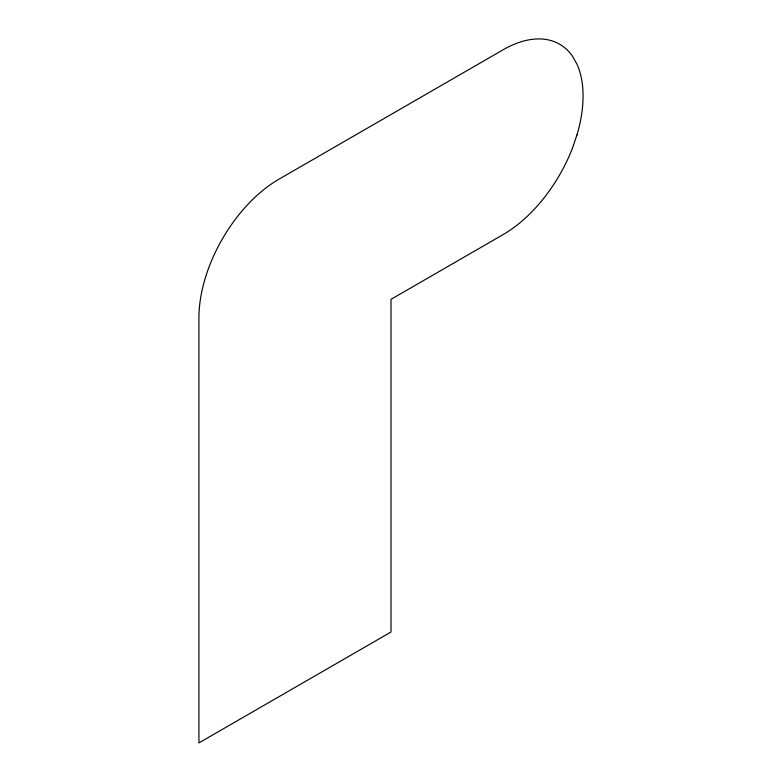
<?xml version="1.0" encoding="UTF-8"?>
<svg xmlns="http://www.w3.org/2000/svg" width="782" height="782" viewBox="0 0 782 782"><rect width="100%" height="100%" fill="white"/><g stroke="black" fill="none" stroke-linecap="round" stroke-linejoin="round"><path stroke-width="1.17" d="M576.979 134.905L572.346 148.424A113.175 65.346 -60 0 1 503.041 234.639L391 299.33L391 632.012L198.931 742.9L198.931 317.815A113.175 65.346 -60 0 1 278.959 179.195L503.041 49.823A113.175 65.346 -60 0 1 572.346 56.011L576.979 64.183A113.175 65.346 -60 0 1 576.979 134.905"/></g></svg>
